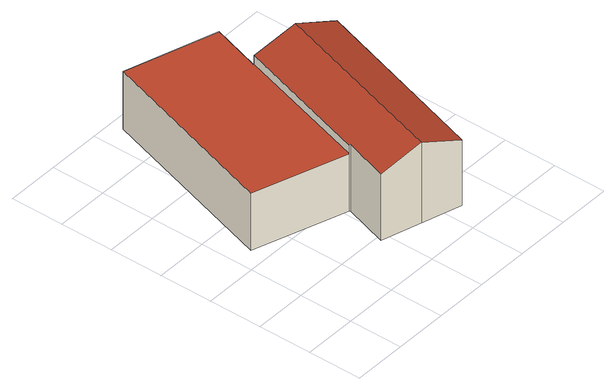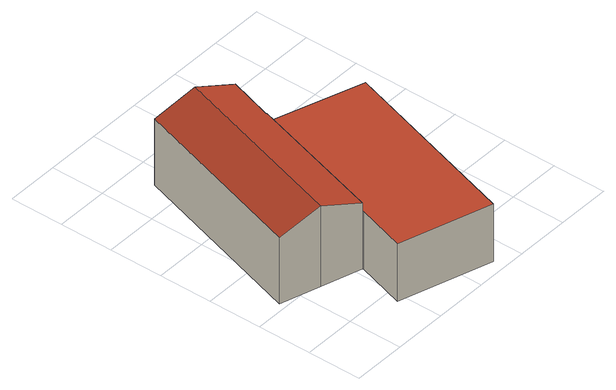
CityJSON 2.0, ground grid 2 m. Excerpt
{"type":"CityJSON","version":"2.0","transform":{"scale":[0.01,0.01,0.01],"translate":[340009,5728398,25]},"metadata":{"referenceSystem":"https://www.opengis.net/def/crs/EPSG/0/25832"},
"CityObjects":{
"building1":{"type":"Building","attributes":{"Gemeindeschluessel":"05170016","Geometrietyp2DReferenz":"3000","function":"31001_1313"},"children":["building1-1","building1-2"]},
"building1-1":{"type":"BuildingPart","attributes":{"roofType":"3100","measuredHeight":3.23},"parents":["building1"],"geometry":[{"type":"MultiSurface","lod":"2","boundaries":[[[0,1,2,3]],[[4,5,1,0]],[[6,7,5,4]],[[8,9,10,11]],[[12,13,9,8]],[[14,15,13,12]],[[3,2,15,14]],[[11,6,4,0,3,8]],[[14,12,8,3]],[[1,5,7,10,9,13,15,2]],[[6,11,16,17]],[[10,7,17,16]]],"semantics":{"surfaces":[{"type":"WallSurface"},{"type":"RoofSurface"},{"type":"GroundSurface"},{"type":"ClosureSurface"}],"values":[0,0,0,0,0,0,0,1,1,2,0,3]}}]},
"building1-2":{"type":"BuildingPart","attributes":{"roofType":"1000","measuredHeight":2.31},"parents":["building1"],"geometry":[{"type":"Solid","lod":"2","boundaries":[[[[18,19,7,17]],[[20,21,19,18]],[[22,23,21,20]],[[24,25,23,22]],[[16,10,25,24]],[[22,20,18,17,16,24]],[[7,19,21,23,25,10]],[[16,17,7,10]]]],"semantics":{"surfaces":[{"type":"WallSurface"},{"type":"RoofSurface"},{"type":"GroundSurface"},{"type":"ClosureSurface"}],"values":[[0,0,0,0,0,1,2,3]]}}]}
},
"vertices":[
[371,182,274],[371,182,10],[518,139,10],[518,139,333],[424,349,275],[424,349,10],[421,350,274],[421,350,10],[724,819,333],[724,819,10],[575,864,10],[575,864,274],[874,774,274],[874,774,10],[665,97,274],[665,97,10],[575,864,240],[421,350,240],
[74,463,240],[74,463,10],[287,1155,240],[287,1155,10],[630,1049,240],[630,1049,10],[573,865,240],[573,865,10]
]}
